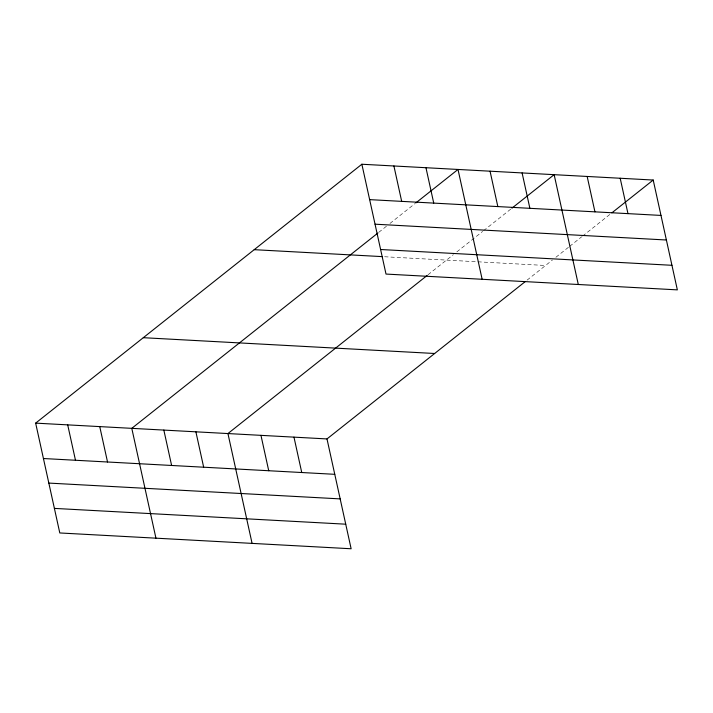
<?xml version="1.0" encoding="UTF-8"?>
<svg xmlns="http://www.w3.org/2000/svg" width="713" height="713" viewBox="0 0 713 713"><rect width="100%" height="100%" fill="white"/><g stroke="black" fill="none" stroke-linecap="round" stroke-linejoin="round"><path stroke-width="0.53" stroke-dasharray="3.56 2.67" d="M378.772 232.34L386.526 226.181M389.966 223.454L414.948 203.633M428.014 274.772L453.388 254.639M456.828 251.903L482.665 231.395M483.53 230.718L511.087 208.847M527.067 280.147L552.441 260.004M555.89 257.277L568.805 247.019M569.669 246.341L581.728 236.769M582.583 236.083L610.141 214.212M384.61 256.751L545.552 265.477"/><path stroke-width="1.07" d="M525.392 281.483L326.991 438.932L351.135 548.76L59.794 532.959L35.65 423.13L361.865 164.24L653.206 180.041L677.35 289.87L386.009 274.068L361.865 164.24M377.917 233.017L131.789 428.344L155.942 538.172M415.804 202.947L458.004 169.453L482.148 279.282M427.176 275.441L227.937 433.557L252.081 543.386M511.952 208.16L554.144 174.667L578.296 284.496M611.87 212.848L653.206 180.041M369.646 199.631L660.987 215.424M375.047 224.194L666.388 239.996M380.608 249.505L671.949 265.298M254.211 249.675L382.4 256.627M143.304 337.695L434.645 353.496M35.65 423.13L326.991 438.932M43.431 458.521L334.771 474.314M48.832 483.084L340.172 498.886M54.393 508.396L345.734 524.189M620.185 178.25L627.966 213.633M587.164 176.459L594.945 211.85M522.103 172.929L529.884 208.321M490.054 171.191L497.834 206.583M425.955 167.715L433.736 203.107M393.906 165.977L401.686 201.369M293.97 437.14L301.751 472.523M260.958 435.349L268.73 470.732M195.888 431.82L203.668 467.211M163.838 430.082L171.619 465.473M99.749 426.606L107.529 461.997M67.699 424.868L75.48 460.259"/></g></svg>
